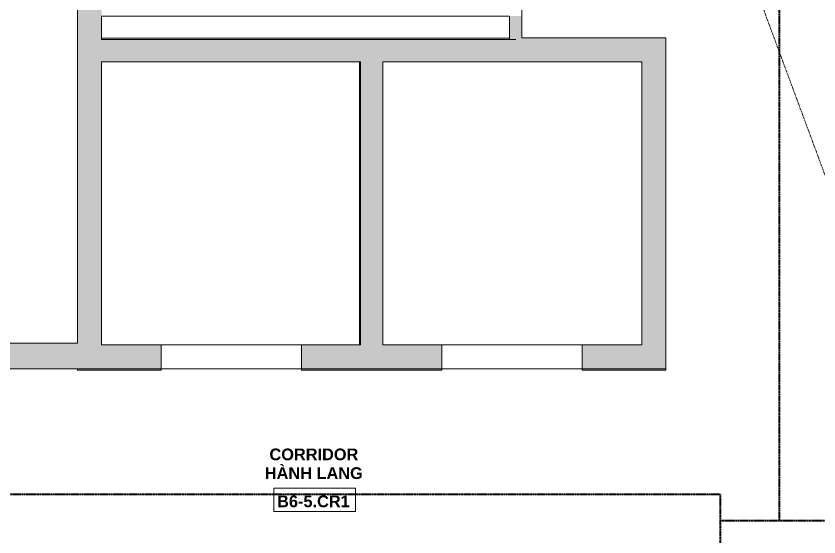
# Model space of a CAD drawing. Header units: millimetres. Extents: x -34669 to 32595, y 16058 to 152521.
# Drawn here: x -10731 to -3865, y 67277 to 71727 of the extents above; entities that cross this region are included whole.
import ezdxf

# ---------------------------------------------------------------- set-up
doc = ezdxf.new("R2010")
doc.units = ezdxf.units.MM
doc.linetypes.add('dash 1-1', pattern=[2, 1, -1])
doc.linetypes.add('Double dash', pattern=[42.8625, 15.875, -4.7625, 6.35, -4.7625, 6.35, -4.7625])
for name, color, linetype, lineweight in [('A-AREA-IDEN', 2, 'Continuous', 9), ('A-DETL', 90, 'Continuous', 5), ('A-DETL-MBND', 5, 'Continuous', 5), ('A-FLOR', 192, 'Continuous', 5), ('A-WALL', 113, 'Continuous', 5), ('A-WALL-PATT', 111, 'Continuous', 5), ('C-PROP-LINE', 91, 'Double dash', 9), ('I-WALL', 2, 'Continuous', 5)]:
    doc.layers.add(name, color=color, linetype=linetype, lineweight=lineweight)
doc.styles.add('Arial_B', font='arialbd.ttf', dxfattribs={"height": 100})

# ---------------------------------------------------------------- blocks, each defined once
blk = doc.blocks.new('Family - ___-11746783-5th Traffic Floor Plan - Pedestrian')
at = {"layer": 'C-PROP-LINE'}
blk.add_line((-11634.4, 91437.6), (13173.4, 24608.5), dxfattribs=at)
blk = doc.blocks.new('Room Tag - Room Tag-8377849-5th Traffic Floor Plan - Pedestrian')
at = {"layer": 'A-AREA-IDEN'}
for p, q in [((-7, -0.80625), (-7, -4.80625)), ((-7, -0.80625), (7, -0.80625)), ((7, -0.80625), (7, -4.80625)), ((-7, -4.80625), (7, -4.80625))]:
    blk.add_line(p, q, dxfattribs=at)

msp = doc.modelspace()

# ---------------------------------------------------------------- hatches: boundary and pattern name
at = {"layer": 'A-WALL-PATT'}
for points in [[(-10204.9, 71527), (-9999.9, 71527), (-9999.9, 71832), (-10204.9, 71832), (-10204.9, 71682.8)], [(-6404.9, 71527), (-6404.9, 71727), (-6509.9, 71727), (-6509.9, 71527)], [(-9999.9, 68712), (-9999.9, 71527), (-10204.9, 71527), (-10204.9, 68712)], [(-6457.4, 71337), (-6457.4, 71527), (-9999.9, 71527), (-9999.9, 71337), (-7594.9, 71337)], [(-6404.9, 71337), (-5174.9, 71337), (-5174.9, 71542), (-6404.9, 71542), (-6404.9, 71527), (-6457.4, 71527), (-6457.4, 71337)], [(-7594.9, 68917), (-7594.9, 71337), (-7784.9, 71337), (-7784.9, 68917)], [(-5189.9, 68712), (-5174.9, 68712), (-5174.9, 71337), (-5379.9, 71337), (-5379.9, 68917), (-5189.9, 68917)]]:
    msp.add_hatch(color=256, dxfattribs=at).paths.add_polyline_path(points)
h = msp.add_hatch(color=256, dxfattribs=at)
h.paths.add_polyline_path([(-10286.4, 68712), (-10204.9, 68712), (-10204.9, 68932), (-12279.9, 68932), (-12279.9, 68712), (-11442.6, 68712)])
h.paths.add_polyline_path([(-16694.9, 68712), (-14699.9, 68712), (-14699.9, 68932), (-19079.9, 68932), (-19079.9, 68712)])
h.paths.add_polyline_path([(-13379.9, 68712), (-13279.9, 68712), (-13279.9, 68932), (-13699.9, 68932), (-13699.9, 68712), (-13599.9, 68712)])
h.paths.add_polyline_path([(-20114.4, 68712), (-20079.9, 68712), (-20079.9, 68932), (-20639.9, 68932), (-20639.9, 68712), (-20300, 68712)])
h.paths.add_polyline_path([(-25489.9, 68712), (-21639.9, 68712), (-21639.9, 68932), (-25709.9, 68932), (-25709.9, 68712)])
h = msp.add_hatch(color=256, dxfattribs=at)
h.paths.add_polyline_path([(-5189.9, 68712), (-5189.9, 68917), (-5889.9, 68917), (-5889.9, 68712), (-5661.5, 68712)])
h.paths.add_polyline_path([(-8289.9, 68712), (-7089.9, 68712), (-7089.9, 68917), (-8289.9, 68917)])
h.paths.add_polyline_path([(-9999.9, 68712), (-9489.9, 68712), (-9489.9, 68917), (-9999.9, 68917)])
h = msp.add_hatch(color=256, dxfattribs=at)
h.paths.add_polyline_path([(-5174.9, 68702), (-5174.9, 68712), (-5889.9, 68712), (-5889.9, 68702), (-5661.5, 68702)])
h.paths.add_polyline_path([(-10204.9, 68702), (-9489.9, 68702), (-9489.9, 68712), (-10204.9, 68712)])
h.paths.add_polyline_path([(-7973.9, 68702), (-7089.9, 68702), (-7089.9, 68712), (-8289.9, 68712), (-8289.9, 68702)])

# ---------------------------------------------------------------- linework, layer by layer
at = {"layer": 'A-DETL', "linetype": 'dash 1-1', "lineweight": 40}
for p, q in [((-4204.9, 72315.5), (-4204.9, 67415.5)), ((-27709.9, 67642), (-4709.9, 67642)), ((-4709.9, 67642), (-4709.9, 65282)), ((12933.1, 67415.5), (-4709.9, 67415.5))]:
    msp.add_line(p, q, dxfattribs=at)
at = {"layer": 'A-DETL-MBND'}
for p, q in [((-6509.9, 71537), (-9999.9, 71537)), ((-7795, 71337), (-7795, 68917)), ((-5380, 68917), (-5380, 71337))]:
    msp.add_line(p, q, dxfattribs=at)
at = {"layer": 'A-FLOR'}
for p, q in [((-8289.9, 68917), (-9489.9, 68917)), ((-5889.9, 68917), (-7089.9, 68917))]:
    msp.add_line(p, q, dxfattribs=at)
at = {"layer": 'A-WALL', "lineweight": 15}
for p, q in [((-6404.9, 71542), (-6404.9, 73192)), ((-10204.9, 71832), (-10204.9, 71527)), ((-9999.9, 71527), (-9999.9, 71727)), ((-9999.9, 71727), (-6509.9, 71727)), ((-6509.9, 71727), (-6509.9, 71527)), ((-10204.9, 71527), (-10204.9, 68932)), ((-6457.4, 71527), (-9999.9, 71527)), ((-5174.9, 71542), (-6404.9, 71542)), ((-5174.9, 68712), (-5174.9, 71542)), ((-9999.9, 71337), (-7784.9, 71337)), ((-9999.9, 68917), (-9999.9, 71337)), ((-7784.9, 71337), (-7784.9, 68917)), ((-7594.9, 68917), (-7594.9, 71337)), ((-7594.9, 71337), (-6457.4, 71337)), ((-6457.4, 71337), (-5379.9, 71337)), ((-5379.9, 71337), (-5379.9, 68917)), ((-10204.9, 68932), (-12279.9, 68932)), ((-9489.9, 68917), (-9999.9, 68917)), ((-9489.9, 68712), (-9489.9, 68917)), ((-7784.9, 68917), (-8289.9, 68917)), ((-8289.9, 68917), (-8289.9, 68712)), ((-7089.9, 68917), (-7594.9, 68917)), ((-7089.9, 68712), (-7089.9, 68917)), ((-5379.9, 68917), (-5889.9, 68917)), ((-5889.9, 68917), (-5889.9, 68712)), ((-12279.9, 68712), (-10204.9, 68712)), ((-5889.9, 68712), (-5189.9, 68712))]:
    msp.add_line(p, q, dxfattribs=at)
at = {"layer": 'A-WALL'}
for p, q in [((-9489.9, 68917), (-8289.9, 68917)), ((-7089.9, 68917), (-5889.9, 68917)), ((-8289.9, 68712), (-9489.9, 68712)), ((-5889.9, 68712), (-7089.9, 68712))]:
    msp.add_line(p, q, dxfattribs=at)
at = {"layer": 'I-WALL', "lineweight": 15}
for p, q in [((-9489.9, 68712), (-10204.9, 68712)), ((-10204.9, 68712), (-10204.9, 68702)), ((-10204.9, 68702), (-9489.9, 68702)), ((-9489.9, 68702), (-9489.9, 68712)), ((-7089.9, 68712), (-8289.9, 68712)), ((-8289.9, 68712), (-8289.9, 68702)), ((-8289.9, 68702), (-7089.9, 68702)), ((-7089.9, 68702), (-7089.9, 68712)), ((-5889.9, 68712), (-5889.9, 68702)), ((-5889.9, 68702), (-5174.9, 68702)), ((-5174.9, 68712), (-5189.9, 68712)), ((-5174.9, 68702), (-5174.9, 68712))]:
    msp.add_line(p, q, dxfattribs=at)

# ---------------------------------------------------------------- block references
at = {"layer": 'A-AREA-IDEN', "xscale": 49.99999999999998, "yscale": 49.99999999999998, "zscale": 49.99999999999998}
msp.add_blockref('Room Tag - Room Tag-8377849-5th Traffic Floor Plan - Pedestrian', (-8177.3, 67734.4), dxfattribs=at)
at = {"layer": 'C-PROP-LINE'}
msp.add_blockref('Family - ___-11746783-5th Traffic Floor Plan - Pedestrian', (0, 0), dxfattribs=at)

# ---------------------------------------------------------------- texts
at = {"layer": 'A-AREA-IDEN', "char_height": 100, "attachment_point": 1, "style": 'Arial_B'}
for s, insert, width in [('CORRIDOR', (-8564.2, 68031.8), 933.966), ('HÀNH LANG', (-8603.9, 67872), 1030.168), ('B6-5.CR1', (-8498.5, 67630.6), 765.612)]:
    msp.add_mtext(s, dxfattribs=dict(at, insert=insert, width=width))

doc.saveas('drawing.dxf')
